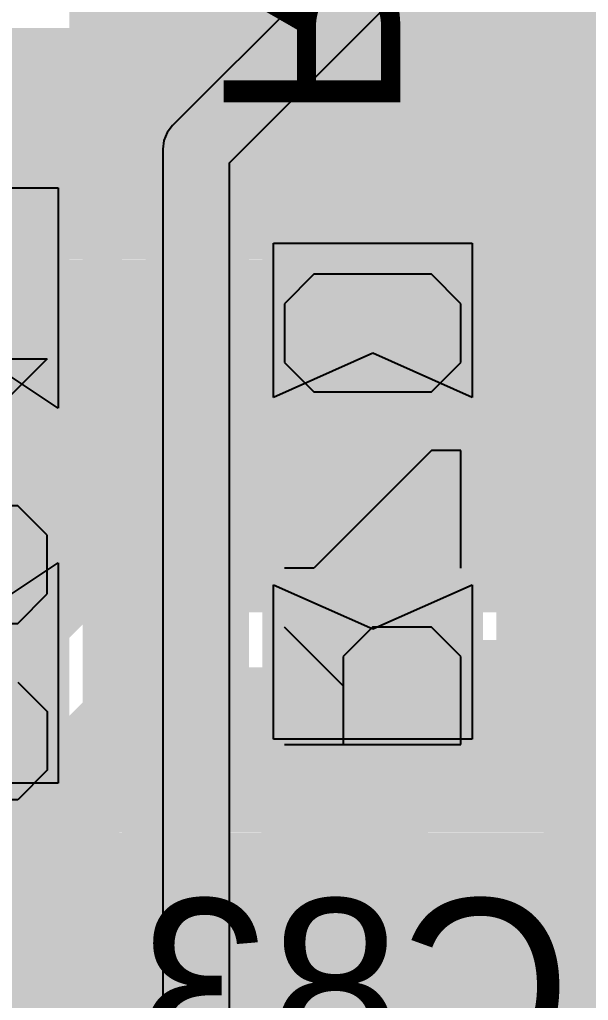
# Model space of a CAD drawing. Header units: millimetres. Extents: x 0.11 to 5.67, y 0.55 to 4.24.
# Drawn here: x 0.94 to 1.0414, y 3.0596 to 3.2347 of the extents above; entities that cross this region are included whole.
import ezdxf

# ---------------------------------------------------------------- set-up
doc = ezdxf.new("R2010")
doc.units = ezdxf.units.MM
doc.header["$MEASUREMENT"] = 0
for name, color, linetype in [('BottomLayer', 5, 'Continuous'), ('BottomOverlay', 54, 'Continuous'), ('BottomPaste', 16, 'Continuous'), ('BottomSolder', 6, 'Continuous'), ('InternalPlane2', 16, 'Continuous'), ('Mechanical3', 76, 'Continuous'), ('TopLayer', 1, 'Continuous'), ('TopOverlay', 2, 'Continuous')]:
    doc.layers.add(name, color=color, linetype=linetype)

# ---------------------------------------------------------------- blocks, each defined once
blk = doc.blocks.new('SOT_23_123__B_50')
at = {"layer": 'BottomLayer', "const_width": 0.02807}
for points in [[(0.06125, 0.04134), (0.03027, 0.04134)], [(-0.02975, 0.00134), (-0.06073, 0.00134)], [(0.06125, -0.03866), (0.03027, -0.03866)]]:
    blk.add_lwpolyline(points, dxfattribs=at)
at = {"layer": 'BottomLayer', "const_width": 0.01404}
for points in [[(0.02325, 0.04134, 1), (0.03729, 0.04134, 1)], [(0.05423, 0.04134, 1), (0.06827, 0.04134, 1)], [(-0.06775, 0.00134, 1), (-0.05371, 0.00134, 1)], [(-0.03677, 0.00134, 1), (-0.02273, 0.00134, 1)], [(0.02325, -0.03866, 1), (0.03729, -0.03866, 1)], [(0.05423, -0.03866, 1), (0.06827, -0.03866, 1)]]:
    blk.add_lwpolyline(points, format="xyb", close=True, dxfattribs=at)
at = {"layer": 'BottomOverlay', "const_width": 0.01}
for points in [[(-0.02424, 0.06134), (0.01576, 0.06134)], [(-0.02424, 0.03134), (-0.02424, 0.06134)], [(0.02576, -0.00866), (0.02576, 0.01134)], [(-0.02424, -0.05866), (-0.02424, -0.02866)], [(-0.02424, -0.05866), (0.01576, -0.05866)]]:
    blk.add_lwpolyline(points, dxfattribs=at)
at = {"layer": 'BottomOverlay', "const_width": 0.005}
for points in [[(-0.02674, 0.06134, 1), (-0.02174, 0.06134, 1)], [(-0.02674, 0.06134, 1), (-0.02174, 0.06134, 1)], [(0.01326, 0.06134, 1), (0.01826, 0.06134, 1)], [(-0.02674, 0.03134, 1), (-0.02174, 0.03134, 1)], [(0.02326, 0.01134, 1), (0.02826, 0.01134, 1)], [(0.02326, -0.00866, 1), (0.02826, -0.00866, 1)], [(-0.02674, -0.02866, 1), (-0.02174, -0.02866, 1)], [(-0.02674, -0.05866, 1), (-0.02174, -0.05866, 1)], [(-0.02674, -0.05866, 1), (-0.02174, -0.05866, 1)], [(0.01326, -0.05866, 1), (0.01826, -0.05866, 1)]]:
    blk.add_lwpolyline(points, format="xyb", close=True, dxfattribs=at)
at = {"layer": 'BottomPaste', "const_width": 0.02807}
for points in [[(0.06125, 0.04134), (0.03027, 0.04134)], [(-0.02975, 0.00134), (-0.06073, 0.00134)], [(0.06125, -0.03866), (0.03027, -0.03866)]]:
    blk.add_lwpolyline(points, dxfattribs=at)
at = {"layer": 'BottomPaste', "const_width": 0.01404}
for points in [[(0.02325, 0.04134, 1), (0.03729, 0.04134, 1)], [(0.05423, 0.04134, 1), (0.06827, 0.04134, 1)], [(-0.06775, 0.00134, 1), (-0.05371, 0.00134, 1)], [(-0.03677, 0.00134, 1), (-0.02273, 0.00134, 1)], [(0.02325, -0.03866, 1), (0.03729, -0.03866, 1)], [(0.05423, -0.03866, 1), (0.06827, -0.03866, 1)]]:
    blk.add_lwpolyline(points, format="xyb", close=True, dxfattribs=at)
at = {"layer": 'BottomSolder', "const_width": 0.03201}
for points in [[(0.06125, 0.04134), (0.03027, 0.04134)], [(-0.02975, 0.00134), (-0.06073, 0.00134)], [(0.06125, -0.03866), (0.03027, -0.03866)]]:
    blk.add_lwpolyline(points, dxfattribs=at)
at = {"layer": 'BottomSolder', "const_width": 0.016}
for points in [[(0.02227, 0.04134, 1), (0.03827, 0.04134, 1)], [(0.05325, 0.04134, 1), (0.06925, 0.04134, 1)], [(-0.06873, 0.00134, 1), (-0.05273, 0.00134, 1)], [(-0.03775, 0.00134, 1), (-0.02175, 0.00134, 1)], [(0.02227, -0.03866, 1), (0.03827, -0.03866, 1)], [(0.05325, -0.03866, 1), (0.06925, -0.03866, 1)]]:
    blk.add_lwpolyline(points, format="xyb", close=True, dxfattribs=at)
at = {"layer": 'Mechanical3'}
for p, q in [((-0.04429, 0.00132), (-0.0338, 0.01181)), ((-0.0338, 0.01181), (-0.0233, 0.00132)), ((-0.00231, -0.01967), (-0.00231, 0.01181)), ((0.01868, 0.01181), (0.02918, 0.01181)), ((0.02918, 0.01181), (0.02393, 0.01181)), ((0.02393, 0.01181), (0.02393, -0.01967)), ((0.04492, 0.00656), (0.05017, 0.01181)), ((0.05017, 0.01181), (0.06066, 0.01181)), ((0.06066, 0.01181), (0.06591, 0.00656)), ((0.04492, -0.00393), (0.04492, 0.00656)), ((0.06591, 0.00656), (0.06591, 0.00132)), ((-0.04429, -0.01967), (-0.04429, 0.00132)), ((-0.0233, 0.00132), (-0.0233, -0.01967)), ((0.06591, 0.00132), (0.06066, -0.00393)), ((0.05541, -0.01443), (0.04492, -0.00393)), ((0.06066, -0.00393), (0.04492, -0.00393)), ((0.02393, -0.01967), (0.01868, -0.01443)), ((0.06591, -0.01967), (0.05541, -0.01443)), ((-0.01281, -0.01967), (0.00819, -0.01967)), ((0.00819, -0.01967), (-0.00231, -0.01967))]:
    blk.add_line(p, q, dxfattribs=at)
blk = doc.blocks.new('RC0603_B_106')
at = {"layer": 'BottomLayer'}
for points in [[(-0.04429, -0.01772), (-0.01673, -0.01772), (-0.04429, 0.01772), (-0.01673, 0.01772)], [(0.04427, 0.01772), (0.01671, 0.01772), (0.04427, -0.01772), (0.01671, -0.01772)]]:
    blk.add_solid(points, dxfattribs=at)
at = {"layer": 'BottomOverlay', "const_width": 0.00701}
for points in [[(-0.05217, 0.02559), (0.05217, 0.02559)], [(-0.05217, 0.02559), (-0.05217, -0.02559)], [(0.05217, 0.02559), (0.05217, -0.02559)], [(-0.05217, -0.02559), (0.05217, -0.02559)]]:
    blk.add_lwpolyline(points, dxfattribs=at)
at = {"layer": 'BottomOverlay', "const_width": 0.0035}
for points in [[(-0.05392, 0.02559, 1), (-0.05041, 0.02559, 1)], [(-0.05392, 0.02559, 1), (-0.05041, 0.02559, 1)], [(0.05041, 0.02559, 1), (0.05392, 0.02559, 1)], [(0.05041, 0.02559, 1), (0.05392, 0.02559, 1)], [(-0.05392, -0.02559, 1), (-0.05041, -0.02559, 1)], [(-0.05392, -0.02559, 1), (-0.05041, -0.02559, 1)], [(0.05041, -0.02559, 1), (0.05392, -0.02559, 1)], [(0.05041, -0.02559, 1), (0.05392, -0.02559, 1)]]:
    blk.add_lwpolyline(points, format="xyb", close=True, dxfattribs=at)
at = {"layer": 'BottomPaste'}
for p, q in [((-0.04429, -0.01772), (-0.04429, 0.01772)), ((-0.04429, 0.01772), (-0.01673, 0.01772)), ((-0.01673, 0.01772), (-0.02461, 0)), ((0.02458, 0), (0.01671, 0.01772)), ((0.01671, 0.01772), (0.04427, 0.01772)), ((0.04427, 0.01772), (0.04427, -0.01772)), ((-0.02461, 0), (-0.01673, -0.01772)), ((0.01671, -0.01772), (0.02458, 0)), ((-0.01673, -0.01772), (-0.04429, -0.01772)), ((0.04427, -0.01772), (0.01671, -0.01772))]:
    blk.add_line(p, q, dxfattribs=at)
at = {"layer": 'BottomSolder'}
for points in [[(-0.04626, -0.01969), (-0.01476, -0.01969), (-0.04626, 0.01969), (-0.01476, 0.01969)], [(0.04624, 0.01969), (0.01474, 0.01969), (0.04624, -0.01969), (0.01474, -0.01969)]]:
    blk.add_solid(points, dxfattribs=at)
at = {"layer": 'Mechanical3'}
for p, q in [((-0.04528, 0.01575), (-0.04528, -0.01574)), ((-0.03478, 0.00525), (-0.02429, 0.01575)), ((-0.01379, 0.0105), (-0.01379, 0.01575)), ((0.02294, 0.01575), (0.0177, 0.0105)), ((0.03344, 0.01575), (0.02294, 0.01575)), ((0.03869, 0.0105), (0.03344, 0.01575)), ((0.0072, -0.01049), (-0.01379, 0.0105)), ((0.0177, 0.0105), (0.0177, -0.01049)), ((0.03869, -0.01049), (0.03869, 0.0105)), ((-0.02953, 0.00525), (-0.04528, 0.00525)), ((-0.02429, 0.00001), (-0.02953, 0.00525)), ((-0.02429, -0.01049), (-0.02429, 0.00001)), ((-0.02953, -0.01574), (-0.02429, -0.01049)), ((0.0072, -0.01574), (0.0072, -0.01049)), ((0.0177, -0.01049), (0.02294, -0.01574)), ((0.03344, -0.01574), (0.03869, -0.01049)), ((-0.04528, -0.01574), (-0.02953, -0.01574)), ((-0.01379, -0.01574), (0.0072, -0.01574)), ((0.02294, -0.01574), (0.03344, -0.01574))]:
    blk.add_line(p, q, dxfattribs=at)
blk = doc.blocks.new('CC0603_B_199')
at = {"layer": 'BottomLayer'}
for points in [[(-0.05315, -0.01772), (-0.01378, -0.01772), (-0.05315, 0.01772), (-0.01378, 0.01772)], [(0.05315, 0.01772), (0.01378, 0.01772), (0.05315, -0.01772), (0.01378, -0.01772)]]:
    blk.add_solid(points, dxfattribs=at)
at = {"layer": 'BottomOverlay', "const_width": 0.00701}
for points in [[(-0.06031, -0.02558, -0.201181), (-0.06035, 0.02547)], [(0.06042, 0.02547, -0.201181), (0.06038, -0.02558)]]:
    blk.add_lwpolyline(points, format="xyb", dxfattribs=at)
at = {"layer": 'BottomOverlay', "const_width": 0.0035}
for points in [[(-0.0621, 0.02547, 1), (-0.0586, 0.02547, 1)], [(-0.06172, 0.0255, 1), (-0.05821, 0.0255, 1)], [(0.05828, 0.0255, 1), (0.06179, 0.0255, 1)], [(0.05867, 0.02547, 1), (0.06217, 0.02547, 1)], [(-0.06206, -0.02558, 1), (-0.05856, -0.02558, 1)], [(-0.06179, -0.02559, 1), (-0.05829, -0.02559, 1)], [(0.05829, -0.02559, 1), (0.06179, -0.02559, 1)], [(0.05863, -0.02558, 1), (0.06213, -0.02558, 1)]]:
    blk.add_lwpolyline(points, format="xyb", close=True, dxfattribs=at)
at = {"layer": 'BottomOverlay', "const_width": 0.00701}
for points in [[(-0.05996, 0.0255), (0.06004, 0.0255)], [(-0.06004, -0.02559), (0.06004, -0.02559)]]:
    blk.add_lwpolyline(points, dxfattribs=at)
at = {"layer": 'BottomPaste'}
for p, q in [((-0.05315, -0.01772), (-0.05315, 0.01772)), ((-0.05315, 0.01772), (-0.01378, 0.01772)), ((-0.01378, 0.01772), (-0.02559, 0)), ((0.02559, 0), (0.01378, 0.01772)), ((0.01378, 0.01772), (0.05315, 0.01772)), ((0.05315, 0.01772), (0.05315, -0.01772)), ((-0.02559, 0), (-0.01378, -0.01772)), ((0.01378, -0.01772), (0.02559, 0)), ((-0.01378, -0.01772), (-0.05315, -0.01772)), ((0.05315, -0.01772), (0.01378, -0.01772))]:
    blk.add_line(p, q, dxfattribs=at)
at = {"layer": 'BottomSolder'}
for points in [[(-0.05512, -0.01969), (-0.01181, -0.01969), (-0.05512, 0.01969), (-0.01181, 0.01969)], [(0.05512, 0.01969), (0.01181, 0.01969), (0.05512, -0.01969), (0.01181, -0.01969)]]:
    blk.add_solid(points, dxfattribs=at)
at = {"layer": 'Mechanical3'}
for p, q in [((-0.0561, 0.0105), (-0.05085, 0.01575)), ((-0.05085, 0.01575), (-0.04036, 0.01575)), ((-0.04036, 0.01575), (-0.03511, 0.0105)), ((-0.01937, 0.01575), (-0.02462, 0.0105)), ((-0.00887, 0.01575), (-0.01937, 0.01575)), ((-0.00363, 0.0105), (-0.00887, 0.01575)), ((0.02261, 0.01575), (0.02261, -0.01574)), ((-0.0561, -0.01049), (-0.0561, 0.0105)), ((-0.02462, 0.0105), (-0.02462, 0.00525)), ((-0.00363, 0.00525), (-0.00363, 0.0105)), ((-0.02462, 0.00525), (-0.01937, 0.00001)), ((-0.00887, 0.00001), (-0.00363, 0.00525)), ((-0.01937, 0.00001), (-0.02462, -0.00524)), ((-0.01937, 0.00001), (-0.00887, 0.00001)), ((-0.00363, -0.00524), (-0.00887, 0.00001)), ((0.02261, -0.01574), (0.00687, 0.00001)), ((0.00687, 0.00001), (0.02786, 0.00001)), ((-0.02462, -0.00524), (-0.02462, -0.01049)), ((-0.00363, -0.01049), (-0.00363, -0.00524)), ((-0.05085, -0.01574), (-0.0561, -0.01049)), ((-0.03511, -0.01049), (-0.04036, -0.01574)), ((-0.02462, -0.01049), (-0.01937, -0.01574)), ((-0.00887, -0.01574), (-0.00363, -0.01049)), ((-0.04036, -0.01574), (-0.05085, -0.01574)), ((-0.01937, -0.01574), (-0.00887, -0.01574))]:
    blk.add_line(p, q, dxfattribs=at)
blk = doc.blocks.new('CC0603_B_200')
at = {"layer": 'BottomLayer'}
for points in [[(-0.05315, -0.01772), (-0.01378, -0.01772), (-0.05315, 0.01772), (-0.01378, 0.01772)], [(0.05315, 0.01772), (0.01378, 0.01772), (0.05315, -0.01772), (0.01378, -0.01772)]]:
    blk.add_solid(points, dxfattribs=at)
at = {"layer": 'BottomOverlay', "const_width": 0.00701}
for points in [[(-0.06031, -0.02558, -0.201181), (-0.06035, 0.02547)], [(0.06042, 0.02547, -0.201181), (0.06038, -0.02558)]]:
    blk.add_lwpolyline(points, format="xyb", dxfattribs=at)
at = {"layer": 'BottomOverlay', "const_width": 0.0035}
for points in [[(-0.0621, 0.02547, 1), (-0.0586, 0.02547, 1)], [(-0.06172, 0.0255, 1), (-0.05821, 0.0255, 1)], [(0.05828, 0.0255, 1), (0.06179, 0.0255, 1)], [(0.05867, 0.02547, 1), (0.06217, 0.02547, 1)], [(-0.06206, -0.02558, 1), (-0.05856, -0.02558, 1)], [(-0.06179, -0.02559, 1), (-0.05829, -0.02559, 1)], [(0.05829, -0.02559, 1), (0.06179, -0.02559, 1)], [(0.05863, -0.02558, 1), (0.06213, -0.02558, 1)]]:
    blk.add_lwpolyline(points, format="xyb", close=True, dxfattribs=at)
at = {"layer": 'BottomOverlay', "const_width": 0.00701}
for points in [[(-0.05996, 0.0255), (0.06004, 0.0255)], [(-0.06004, -0.02559), (0.06004, -0.02559)]]:
    blk.add_lwpolyline(points, dxfattribs=at)
at = {"layer": 'BottomPaste'}
for p, q in [((-0.05315, -0.01772), (-0.05315, 0.01772)), ((-0.05315, 0.01772), (-0.01378, 0.01772)), ((-0.01378, 0.01772), (-0.02559, 0)), ((0.02559, 0), (0.01378, 0.01772)), ((0.01378, 0.01772), (0.05315, 0.01772)), ((0.05315, 0.01772), (0.05315, -0.01772)), ((-0.02559, 0), (-0.01378, -0.01772)), ((0.01378, -0.01772), (0.02559, 0)), ((-0.01378, -0.01772), (-0.05315, -0.01772)), ((0.05315, -0.01772), (0.01378, -0.01772))]:
    blk.add_line(p, q, dxfattribs=at)
at = {"layer": 'BottomSolder'}
for points in [[(-0.05512, -0.01969), (-0.01181, -0.01969), (-0.05512, 0.01969), (-0.01181, 0.01969)], [(0.05512, 0.01969), (0.01181, 0.01969), (0.05512, -0.01969), (0.01181, -0.01969)]]:
    blk.add_solid(points, dxfattribs=at)
at = {"layer": 'Mechanical3'}
for p, q in [((-0.0561, 0.0105), (-0.05085, 0.01575)), ((-0.05085, 0.01575), (-0.04036, 0.01575)), ((-0.04036, 0.01575), (-0.03511, 0.0105)), ((-0.01937, 0.01575), (-0.02462, 0.0105)), ((-0.00887, 0.01575), (-0.01937, 0.01575)), ((-0.00363, 0.0105), (-0.00887, 0.01575)), ((0.01212, 0.01575), (0.00687, 0.0105)), ((0.02261, 0.01575), (0.01212, 0.01575)), ((0.02786, 0.0105), (0.02261, 0.01575)), ((-0.0561, -0.01049), (-0.0561, 0.0105)), ((-0.02462, 0.0105), (-0.02462, 0.00525)), ((-0.00363, 0.00525), (-0.00363, 0.0105)), ((0.02786, 0.00525), (0.02786, 0.0105)), ((-0.02462, 0.00525), (-0.01937, 0.00001)), ((-0.00887, 0.00001), (-0.00363, 0.00525)), ((0.02261, 0.00001), (0.02786, 0.00525)), ((-0.01937, 0.00001), (-0.02462, -0.00524)), ((-0.01937, 0.00001), (-0.00887, 0.00001)), ((-0.00363, -0.00524), (-0.00887, 0.00001)), ((0.02261, 0.00001), (0.01736, 0.00001)), ((0.01736, 0.00001), (0.02261, 0.00001)), ((0.02786, -0.00524), (0.02261, 0.00001)), ((-0.02462, -0.00524), (-0.02462, -0.01049)), ((-0.00363, -0.01049), (-0.00363, -0.00524)), ((0.02786, -0.01049), (0.02786, -0.00524)), ((-0.05085, -0.01574), (-0.0561, -0.01049)), ((-0.03511, -0.01049), (-0.04036, -0.01574)), ((-0.02462, -0.01049), (-0.01937, -0.01574)), ((-0.00887, -0.01574), (-0.00363, -0.01049)), ((0.00687, -0.01049), (0.01212, -0.01574)), ((0.02261, -0.01574), (0.02786, -0.01049)), ((-0.04036, -0.01574), (-0.05085, -0.01574)), ((-0.01937, -0.01574), (-0.00887, -0.01574)), ((0.01212, -0.01574), (0.02261, -0.01574))]:
    blk.add_line(p, q, dxfattribs=at)
blk = doc.blocks.new('CAP_13_26_236')
at = {"layer": 'TopOverlay', "const_width": 0.00787}
blk.add_lwpolyline([(-0.25591, -1.11024), (-0.25591, -0.06299)], dxfattribs=at)

msp = doc.modelspace()

# ---------------------------------------------------------------- linework, layer by layer
at = {"layer": 'BottomLayer'}
for points, const_width in [([(0.95276, 3.2185), (0.95276, 3.24016)], 0.00787), ([(0.95276, 3.23523), (1.10075, 3.23523)], 0.00787), ([(0.95276, 3.22735), (1.10827, 3.22735)], 0.00787), ([(0.95276, 3.21948), (1.21265, 3.21948)], 0.00787), ([(0.95276, 3.2185), (0.96063, 3.2185)], 0.00787), ([(0.96063, 3.19841), (0.96063, 3.2185)], 0.00787), ([(1.03543, 3.21555), (1.09843, 3.21555)], 0.00787), ([(1.03543, 3.20583), (1.03543, 3.21555)], 0.00787), ([(0.96063, 3.21161), (1.03543, 3.21161)], 0.00787), ([(0.97146, 3.20864), (1.03445, 3.20864)], 0.00787), ([(0.97146, 3.18844), (0.97146, 3.20864)], 0.00787), ([(0.96063, 3.20373), (0.97146, 3.20373)], 0.00787), ([(0.96403, 3.19586), (0.97146, 3.19586)], 0.00787), ([(0.9643, 3.1956), (0.97146, 3.18844)], 0.00787), ([(1.00295, 3.18108), (1.00409, 3.18221)], 0.01969), ([(1.00409, 3.18221), (1.09941, 3.18221)], 0.01969), ([(0.9311, 3.18307), (0.95177, 3.18307)], 0.00787), ([(0.95177, 3.18307), (0.96161, 3.17323)], 0.00787), ([(0.96161, 3.09154), (0.96161, 3.17323)], 0.00787), ([(1.03445, 3.15352), (1.03445, 3.15859)], 0.00787), ([(1.03543, 3.14862), (1.03543, 3.15859)], 0.00787), ([(0.97933, 3.15352), (1.03445, 3.15352)], 0.00787), ([(0.97933, 3.14567), (0.97933, 3.15352)], 0.00787), ([(0.89764, 3.15157), (0.9439, 3.15157)], 0.00787), ([(0.89961, 3.14961), (0.9439, 3.14961)], 0.00787), ([(0.97933, 3.14861), (1.08097, 3.14861)], 0.00787), ([(1.03543, 3.14862), (1.08097, 3.14862)], 0.00787), ([(1.0374, 3.14665), (1.08097, 3.14665)], 0.00787), ([(1.0374, 3.08366), (1.0374, 3.14665)], 0.00787), ([(0.97933, 3.14567), (1.03248, 3.14567)], 0.00787), ([(1.03248, 3.09449), (1.03248, 3.14567)], 0.00787), ([(1.00295, 3.12008), (1.00295, 3.14173)], 0.00787), ([(1.03248, 3.14074), (1.0374, 3.14074)], 0.00787), ([(1.03248, 3.13287), (1.0374, 3.13287)], 0.00787), ([(1.00295, 3.08169), (1.00295, 3.12008)], 0.01969), ([(1.03248, 3.12499), (1.0374, 3.12499)], 0.00787), ([(1.00295, 3.12008), (1.02854, 3.12008)], 0.00787), ([(1.00295, 3.09843), (1.00295, 3.12008)], 0.00787), ([(1.03248, 3.11712), (1.0374, 3.11712)], 0.00787), ([(1.04134, 3.11516), (1.06693, 3.11516)], 0.00787), ([(1.03248, 3.10924), (1.0374, 3.10924)], 0.00787), ([(1.03248, 3.10137), (1.0374, 3.10137)], 0.00787), ([(0.98372, 3.09449), (1.00537, 3.07283)], 0.00787), ([(0.98372, 3.09449), (1.03248, 3.09449)], 0.00787), ([(0.98471, 3.0935), (1.0374, 3.0935)], 0.00787), ([(0.96161, 3.09154), (0.99803, 3.05512)], 0.00787), ([(0.90793, 3.08661), (0.94459, 3.08661)], 0.00787), ([(0.90892, 3.08562), (0.94491, 3.08562)], 0.00787), ([(0.99258, 3.08562), (1.0374, 3.08562)], 0.00787), ([(1.0374, 3.08366), (1.08352, 3.08366)], 0.00787), ([(0.94909, 3.07901), (0.96018, 3.06791)], 0.00787), ([(0.91668, 3.07775), (0.95035, 3.07775)], 0.00787), ([(1.00046, 3.07775), (1.0887, 3.07775)], 0.00787), ([(1.00537, 3.07283), (1.09361, 3.07283)], 0.00787), ([(0.92456, 3.06987), (0.95822, 3.06987)], 0.00787), ([(0.92652, 3.06791), (0.96018, 3.06791)], 0.00787)]:
    msp.add_lwpolyline(points, dxfattribs=dict(at, const_width=const_width))
for points, const_width in [([(0.95079, 3.23523, 1), (0.95472, 3.23523, 1)], 0.00394), ([(0.95079, 3.22735, 1), (0.95472, 3.22735, 1)], 0.00394), ([(0.95079, 3.21948, 1), (0.95472, 3.21948, 1)], 0.00394), ([(0.95079, 3.2185, 1), (0.95472, 3.2185, 1)], 0.00394), ([(0.95079, 3.2185, 1), (0.95472, 3.2185, 1)], 0.00394), ([(0.95866, 3.2185, 1), (0.9626, 3.2185, 1)], 0.00394), ([(0.95866, 3.2185, 1), (0.9626, 3.2185, 1)], 0.00394), ([(1.03346, 3.21555, 1), (1.0374, 3.21555, 1)], 0.00394), ([(1.03346, 3.21555, 1), (1.0374, 3.21555, 1)], 0.00394), ([(0.95866, 3.21161, 1), (0.9626, 3.21161, 1)], 0.00394), ([(1.03346, 3.21161, 1), (1.0374, 3.21161, 1)], 0.00394), ([(0.96949, 3.20864, 1), (0.97343, 3.20864, 1)], 0.00394), ([(0.96949, 3.20864, 1), (0.97343, 3.20864, 1)], 0.00394), ([(1.03248, 3.20864, 1), (1.03642, 3.20864, 1)], 0.00394), ([(1.03346, 3.20583, 1), (1.0374, 3.20583, 1)], 0.00394), ([(0.95866, 3.20373, 1), (0.9626, 3.20373, 1)], 0.00394), ([(0.96949, 3.20373, 1), (0.97343, 3.20373, 1)], 0.00394), ([(0.95866, 3.19841, 1), (0.9626, 3.19841, 1)], 0.00394), ([(0.95866, 3.19841, 1), (0.9626, 3.19841, 1)], 0.00394), ([(0.95866, 3.19841, 1), (0.9626, 3.19841, 1)], 0.00394), ([(0.96207, 3.19586, 1), (0.966, 3.19586, 1)], 0.00394), ([(0.96233, 3.1956, 1), (0.96627, 3.1956, 1)], 0.00394), ([(0.96233, 3.1956, 1), (0.96627, 3.1956, 1)], 0.00394), ([(0.96233, 3.1956, 1), (0.96627, 3.1956, 1)], 0.00394), ([(0.96949, 3.19586, 1), (0.97343, 3.19586, 1)], 0.00394), ([(0.96949, 3.18844, 1), (0.97343, 3.18844, 1)], 0.00394), ([(0.96949, 3.18844, 1), (0.97343, 3.18844, 1)], 0.00394), ([(0.99917, 3.18221, 1), (1.00901, 3.18221, 1)], 0.00984), ([(0.99917, 3.18221, 1), (1.00901, 3.18221, 1)], 0.00984), ([(0.99803, 3.18108, 1), (1.00787, 3.18108, 1)], 0.00984), ([(0.9498, 3.18307, 1), (0.95374, 3.18307, 1)], 0.00394), ([(0.9498, 3.18307, 1), (0.95374, 3.18307, 1)], 0.00394), ([(0.95965, 3.17323, 1), (0.96358, 3.17323, 1)], 0.00394), ([(0.95965, 3.17323, 1), (0.96358, 3.17323, 1)], 0.00394), ([(1.03248, 3.15859, 1), (1.03642, 3.15859, 1)], 0.00394), ([(1.03346, 3.15859, 1), (1.0374, 3.15859, 1)], 0.00394), ([(0.97736, 3.15352, 1), (0.9813, 3.15352, 1)], 0.00394), ([(0.97736, 3.15352, 1), (0.9813, 3.15352, 1)], 0.00394), ([(1.03248, 3.15352, 1), (1.03642, 3.15352, 1)], 0.00394), ([(1.03248, 3.15352, 1), (1.03642, 3.15352, 1)], 0.00394), ([(0.94193, 3.15157, 1), (0.94587, 3.15157, 1)], 0.00394), ([(0.94193, 3.14961, 1), (0.94587, 3.14961, 1)], 0.00394), ([(0.97736, 3.14861, 1), (0.9813, 3.14861, 1)], 0.00394), ([(1.03346, 3.14862, 1), (1.0374, 3.14862, 1)], 0.00394), ([(1.03346, 3.14862, 1), (1.0374, 3.14862, 1)], 0.00394), ([(1.03543, 3.14665, 1), (1.03937, 3.14665, 1)], 0.00394), ([(1.03543, 3.14665, 1), (1.03937, 3.14665, 1)], 0.00394), ([(0.97736, 3.14567, 1), (0.9813, 3.14567, 1)], 0.00394), ([(0.97736, 3.14567, 1), (0.9813, 3.14567, 1)], 0.00394), ([(1.03051, 3.14567, 1), (1.03445, 3.14567, 1)], 0.00394), ([(1.03051, 3.14567, 1), (1.03445, 3.14567, 1)], 0.00394), ([(1.00098, 3.14173, 1), (1.00492, 3.14173, 1)], 0.00394), ([(1.03051, 3.14074, 1), (1.03445, 3.14074, 1)], 0.00394), ([(1.03543, 3.14074, 1), (1.03937, 3.14074, 1)], 0.00394), ([(1.03051, 3.13287, 1), (1.03445, 3.13287, 1)], 0.00394), ([(1.03543, 3.13287, 1), (1.03937, 3.13287, 1)], 0.00394), ([(0.99803, 3.12008, 1), (1.00787, 3.12008, 1)], 0.00984), ([(1.03051, 3.12499, 1), (1.03445, 3.12499, 1)], 0.00394), ([(1.03543, 3.12499, 1), (1.03937, 3.12499, 1)], 0.00394), ([(1.00098, 3.12008, 1), (1.00492, 3.12008, 1)], 0.00394), ([(1.00098, 3.12008, 1), (1.00492, 3.12008, 1)], 0.00394), ([(1.00098, 3.12008, 1), (1.00492, 3.12008, 1)], 0.00394), ([(1.02657, 3.12008, 1), (1.03051, 3.12008, 1)], 0.00394), ([(1.03051, 3.11712, 1), (1.03445, 3.11712, 1)], 0.00394), ([(1.03543, 3.11712, 1), (1.03937, 3.11712, 1)], 0.00394), ([(1.03937, 3.11516, 1), (1.04331, 3.11516, 1)], 0.00394), ([(1.03051, 3.10924, 1), (1.03445, 3.10924, 1)], 0.00394), ([(1.03543, 3.10924, 1), (1.03937, 3.10924, 1)], 0.00394), ([(1.03051, 3.10137, 1), (1.03445, 3.10137, 1)], 0.00394), ([(1.03543, 3.10137, 1), (1.03937, 3.10137, 1)], 0.00394), ([(1.00098, 3.09843, 1), (1.00492, 3.09843, 1)], 0.00394), ([(0.98175, 3.09449, 1), (0.98568, 3.09449, 1)], 0.00394), ([(0.98175, 3.09449, 1), (0.98568, 3.09449, 1)], 0.00394), ([(1.03051, 3.09449, 1), (1.03445, 3.09449, 1)], 0.00394), ([(1.03051, 3.09449, 1), (1.03445, 3.09449, 1)], 0.00394), ([(0.98274, 3.0935, 1), (0.98668, 3.0935, 1)], 0.00394), ([(1.03543, 3.0935, 1), (1.03937, 3.0935, 1)], 0.00394), ([(0.95965, 3.09154, 1), (0.96358, 3.09154, 1)], 0.00394), ([(0.95965, 3.09154, 1), (0.96358, 3.09154, 1)], 0.00394), ([(0.94263, 3.08661, 1), (0.94656, 3.08661, 1)], 0.00394), ([(0.94263, 3.08661, 1), (0.94656, 3.08661, 1)], 0.00394), ([(0.94263, 3.08661, 1), (0.94656, 3.08661, 1)], 0.00394), ([(0.99803, 3.08169, 1), (1.00787, 3.08169, 1)], 0.00984), ([(0.94295, 3.08562, 1), (0.94688, 3.08562, 1)], 0.00394), ([(0.99061, 3.08562, 1), (0.99455, 3.08562, 1)], 0.00394), ([(1.03543, 3.08562, 1), (1.03937, 3.08562, 1)], 0.00394), ([(1.03543, 3.08366, 1), (1.03937, 3.08366, 1)], 0.00394), ([(1.03543, 3.08366, 1), (1.03937, 3.08366, 1)], 0.00394), ([(0.94712, 3.07901, 1), (0.95106, 3.07901, 1)], 0.00394), ([(0.94712, 3.07901, 1), (0.95106, 3.07901, 1)], 0.00394), ([(0.94712, 3.07901, 1), (0.95106, 3.07901, 1)], 0.00394), ([(0.94838, 3.07775, 1), (0.95232, 3.07775, 1)], 0.00394), ([(0.99849, 3.07775, 1), (1.00242, 3.07775, 1)], 0.00394), ([(1.0034, 3.07283, 1), (1.00734, 3.07283, 1)], 0.00394), ([(1.0034, 3.07283, 1), (1.00734, 3.07283, 1)], 0.00394), ([(0.95625, 3.06987, 1), (0.96019, 3.06987, 1)], 0.00394), ([(0.95821, 3.06791, 1), (0.96215, 3.06791, 1)], 0.00394), ([(0.95821, 3.06791, 1), (0.96215, 3.06791, 1)], 0.00394)]:
    msp.add_lwpolyline(points, format="xyb", close=True, dxfattribs=dict(at, const_width=const_width))
at = {"layer": 'BottomLayer', "const_width": 0.00787}
for points in [[(0.96063, 3.19841, -0.065541), (0.9643, 3.1956)], [(0.96063, 3.19841, -0.065541), (0.9643, 3.1956)], [(0.94909, 3.07901, -0.12665), (0.94459, 3.08661)], [(0.94909, 3.07901, -0.12665), (0.94459, 3.08661)]]:
    msp.add_lwpolyline(points, format="xyb", dxfattribs=at)
at = {"layer": 'InternalPlane2'}
for p, q in [((1.02433, 3.27291), (0.96724, 3.21583)), ((0.97741, 3.20915), (1.03101, 3.26274)), ((0.96724, 3.21583), (0.9663, 3.21459)), ((0.9657, 3.21316), (0.9655, 3.21161)), ((0.9663, 3.21459), (0.9657, 3.21316)), ((0.9655, 3.21161), (0.9655, 2.80857)), ((0.97741, 2.8061), (0.97741, 3.20915))]:
    msp.add_line(p, q, dxfattribs=at)
at = {"layer": 'InternalPlane2', "const_width": 0.01181}
for points in [[(0.97146, 3.21161), (1.02854, 3.2687)], [(0.97146, 2.8061), (0.97146, 3.21161)]]:
    msp.add_lwpolyline(points, dxfattribs=at)
at = {"layer": 'InternalPlane2'}
for points, const_width in [([(0.9685, 3.21161, 1), (0.97441, 3.21161, 1)], 0.00591), ([(0.9685, 3.21161, 1), (0.97441, 3.21161, 1)], 0.00591), ([(0.9152, 3.07185, 1), (0.9411, 3.07185, 1)], 0.02591)]:
    msp.add_lwpolyline(points, format="xyb", close=True, dxfattribs=dict(at, const_width=const_width))
at = {"layer": 'TopLayer', "const_width": 0.00787}
for points in [[(0.74606, 3.22933), (1.08334, 3.22933)], [(0.74409, 3.22735), (1.08651, 3.22735)], [(0.73621, 3.21948), (2.32186, 3.21948)], [(0.72834, 3.21161), (2.32579, 3.21161)], [(0.72047, 3.20373), (2.32579, 3.20373)], [(0.72047, 3.19586), (2.32579, 3.19586)], [(0.78211, 3.18798), (2.32579, 3.18798)], [(0.78845, 3.18011), (2.32579, 3.18011)], [(0.79104, 3.17224), (2.32579, 3.17224)], [(0.79103, 3.16436), (2.32579, 3.16436)], [(0.78845, 3.15649), (1.59484, 3.15649)], [(0.78209, 3.14861), (1.577, 3.14861)], [(0.72047, 3.14074), (1.57185, 3.14074)], [(0.72047, 3.13287), (0.95176, 3.13287)], [(0.89173, 3.07283), (0.95177, 3.13287)], [(0.95177, 3.13287), (1.56996, 3.13287)], [(0.72047, 3.12499), (0.94389, 3.12499)], [(0.90945, 3.0655), (0.95911, 3.11516)], [(0.95911, 3.11516), (1.33981, 3.11516)], [(0.9532, 3.10924), (1.33512, 3.10924)], [(0.94532, 3.10137), (1.33217, 3.10137)], [(0.93745, 3.0935), (1.33186, 3.0935)], [(0.92957, 3.08562), (1.09562, 3.08562)], [(0.9217, 3.07775), (1.08772, 3.07775)], [(0.91383, 3.06987), (1.07984, 3.06987)], [(0.90945, 3.062), (1.07197, 3.062)]]:
    msp.add_lwpolyline(points, dxfattribs=at)
at = {"layer": 'TopLayer', "const_width": 0.00394}
for points in [[(0.9498, 3.13287, 1), (0.95374, 3.13287, 1)], [(0.9498, 3.13287, 1), (0.95374, 3.13287, 1)], [(0.9498, 3.13287, 1), (0.95373, 3.13287, 1)], [(0.94192, 3.12499, 1), (0.94586, 3.12499, 1)], [(0.95714, 3.11516, 1), (0.96108, 3.11516, 1)], [(0.95714, 3.11516, 1), (0.96108, 3.11516, 1)], [(0.95123, 3.10924, 1), (0.95517, 3.10924, 1)], [(0.94335, 3.10137, 1), (0.94729, 3.10137, 1)], [(0.93548, 3.0935, 1), (0.93942, 3.0935, 1)]]:
    msp.add_lwpolyline(points, format="xyb", close=True, dxfattribs=at)

# ---------------------------------------------------------------- block references
msp.add_blockref('SOT_23_123__B_50', (1.09252, 3.2874))
for name, p, rotation in [('CAP_13_26_236', (1.84567, 2.96138), 270), ('CC0603_B_199', (0.92913, 3.15157), 90), ('CC0603_B_200', (1.06693, 3.14862), 90), ('RC0603_B_106', (1.00295, 3.15059), 90)]:
    msp.add_blockref(name, p, dxfattribs=dict(rotation=rotation))

# ---------------------------------------------------------------- texts
at = {"layer": 'BottomOverlay', "text_generation_flag": 2}
msp.add_text('R70', height=0.031496, rotation=270, dxfattribs=at).set_placement((0.97638, 3.21654))
msp.add_text('C83', height=0.031496, dxfattribs=at).set_placement((1.03839, 3.04626))

doc.saveas('drawing.dxf')
